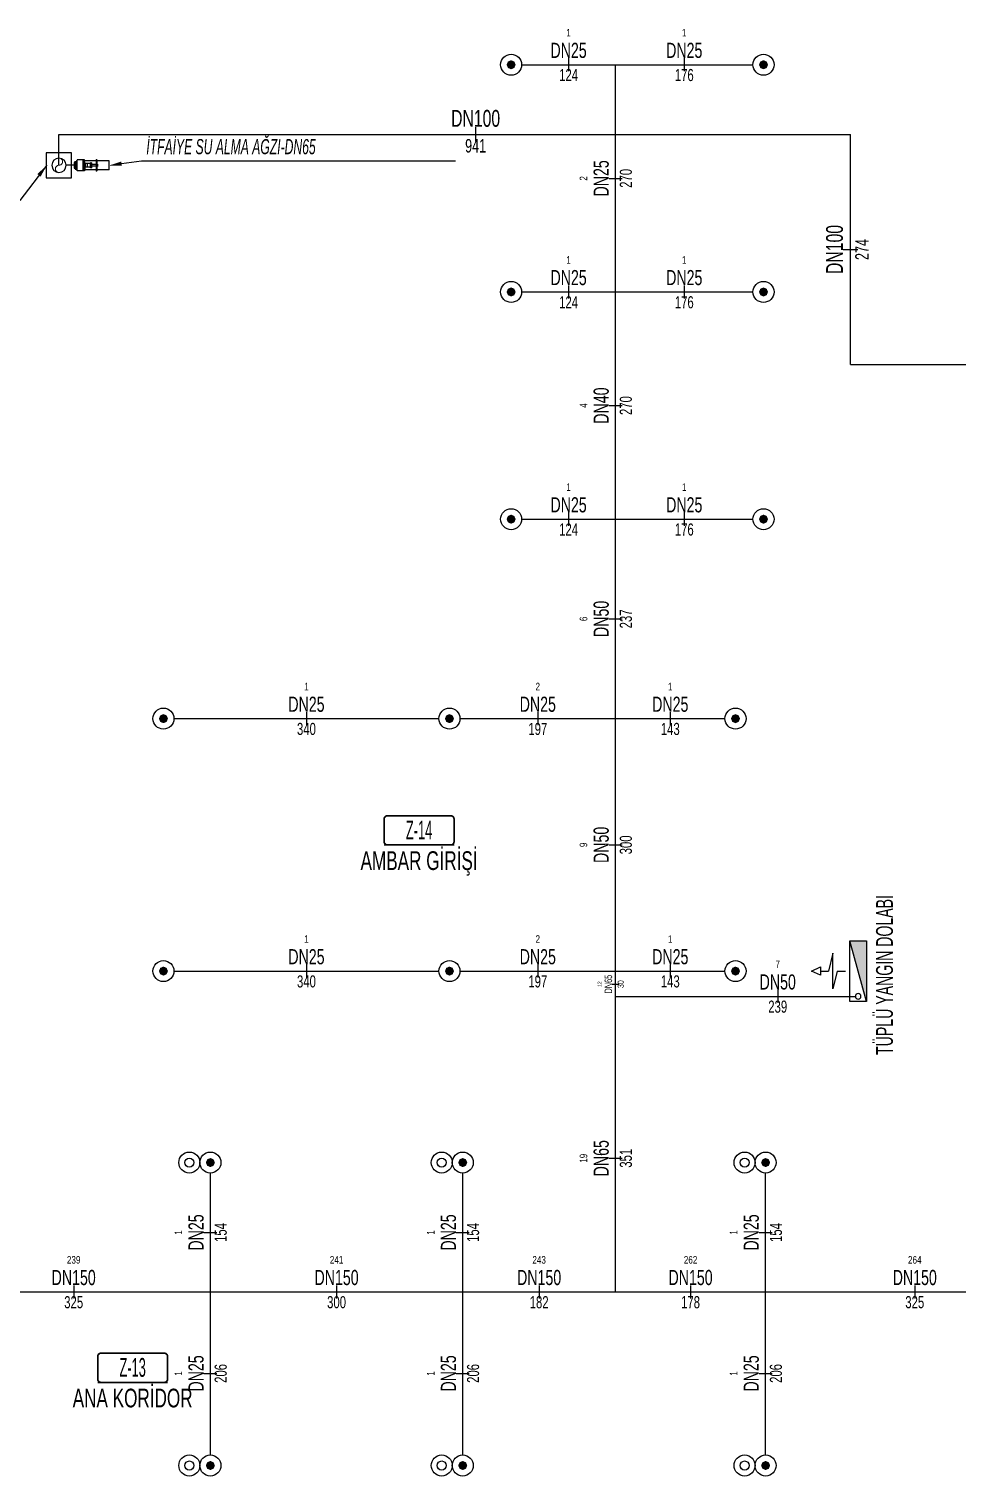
# Model space of a CAD drawing. Header units: centimetres. Extents: x 394264 to 551709, y 50011 to 59011.
# Drawn here: x 489079 to 490182, y 54590 to 56310 of the extents above; entities that cross this region are included whole.
import ezdxf
from ezdxf import colors
from ezdxf.entities.mleader import LeaderData, LeaderLine
from ezdxf.enums import TextEntityAlignment as Align
from ezdxf.math import Vec2, Vec3

# ---------------------------------------------------------------- set-up
doc = ezdxf.new("R2010")
doc.units = ezdxf.units.CM
doc.layers.get('0').update_dxf_attribs({"lineweight": 9})
for name, color, linetype, lineweight in [('-M-FIRE REZERVASYON', 2, 'Continuous', 30), ('-M-FIRE RISER', 7, 'Continuous', 30), ('-M-FIRE VALVE', 7, 'Continuous', 30), ('-M-YNGN-ZON4', 3, 'SP', 30), ('-M-YNGN-ZON7', 60, 'SP', 30), ('-M-YNGN-ZON7-CAP-', 7, 'Continuous', 25), ('0-MEK-YNG-YAZI', 71, 'Continuous', 35)]:
    doc.layers.add(name, color=color, linetype=linetype, lineweight=lineweight)
for name, color, linetype in [('-M-MAHAL-DEBILER', 7, 'Continuous'), ('-M-MAHAL-ETIKET-NOT', 7, 'Continuous'), ('-M-MAHAL-ETIKET-NOTM', 7, 'Continuous'), ('-M-MAHAL-ETK-', 7, 'Continuous'), ('-M-MAHAL-HAVA-DEGISIM', 7, 'Continuous'), ('-M-MAHAL-NO', 7, 'Continuous'), ('-M-MAHAL-NOM', 7, 'Continuous'), ('-M-YNGN-BORUID', 7, 'Continuous'), ('-M-YNGN-BORUUZUN', 7, 'Continuous'), ('-M-YNGN-BORUYUK', 7, 'Continuous'), ('-M-YNGN-FHC', 1, 'Continuous'), ('-M-YNGN-SPR-YUK', 7, 'Continuous'), ('-M-YNGN-ZON4-CAP-', 7, 'Continuous'), ('-M-YNGN-ZON4-SPR-', 7, 'Continuous')]:
    doc.layers.add(name, color=color, linetype=linetype)
doc.layers.add('-M-YNGN-SPR-CAPCIZGI', color=188, linetype='Continuous', plot=False)
doc.styles.add('-M-ISSO-TEXT-TTF', font='ARIALN.TTF')
doc.styles.add('-M-MHLETK-NOT', font='romans.shx', dxfattribs={"width": 0.7})
doc.styles.add('-M-MHLETK-TEXT', font='ARIALN.TTF', dxfattribs={"width": 0.7})
doc.styles.add('CIZGI', font='tahoma.ttf', dxfattribs={"width": 0.8, "oblique": 20})
doc.styles.add('GMD_', font='ARIALNI.TTF', dxfattribs={"height": 18})
doc.styles.add('HCAD', font='HCAD.SHX', dxfattribs={"width": 0.8, "height": 0.2})
doc.styles.add('PIPESIZE', font='hcad.shx', dxfattribs={"width": 0.8})
doc.styles.add('SPR-NOT', font='romans.shx')
doc.styles.get("Standard").update_dxf_attribs({"font": 'arial.ttf'})
doc.styles.add('YAZI', font='arial.ttf', dxfattribs={"width": 0.6, "height": 40})
doc.linetypes.add('SP', pattern='A,2,-0.1,["SP",CIZGI,S=0.14,R=0.2,X=0,Y=-0.07],-0.255', length=2.355)
doc.dimstyles.get("Standard").update_dxf_attribs({"dimtxt": 0.18, "dimasz": 0.18, "dimexe": 0.18, "dimexo": 0.0625, "dimgap": 0.09, "dimtad": 0, "dimtih": 1, "dimtoh": 1, "dimdec": 4, "dimzin": 0, "dimdsep": 46, "dimtxsty": 'Standard', "dimcen": 0.09, "dimadec": 0, "dimazin": 0, "dimtfac": 1, "dimtdec": 4, "dimtofl": 0, "dimtmove": 0, "dimatfit": 3, "dimfxl": 1, "dimtolj": 1, "dimtzin": 0, "dimarcsym": 0})

# ---------------------------------------------------------------- blocks, each defined once
blk = doc.blocks.new('M-MHLETK-YNG')
at = {"layer": '-M-MAHAL-ETIKET-NOT', "color": 3, "style": '-M-MHLETK-NOT', "width": 0.5, "flags": 9}
for tag, p, height in [('KLKTR', (-2.617, 1.425), 0.04), ('HL', (-2.616, 1.493), 0.0286), ('RDY-BOY1', (-2.614, 1.37), 0.0286), ('RDY-BOY2', (-2.614, 1.32), 0.0286), ('RDY-BOY3', (-2.614, 1.27), 0.0286), ('RDY-BOY4', (-2.614, 1.22), 0.0286), ('KON-BOY1', (-2.614, 1.14), 0.0286), ('KON-BOY2', (-2.614, 1.09), 0.0286), ('KON-BOY3', (-2.614, 1.04), 0.0286), ('FCU-TIP1', (-2.614, 0.96), 0.0286), ('FCU-TIP2', (-2.614, 0.91), 0.0286), ('FCU-TIP3', (-2.614, 0.86), 0.0286), ('VRV-TIP1', (-2.614, 0.759), 0.0286), ('VRV-TIP2', (-2.614, 0.709), 0.0286)]:
    blk.add_attdef(tag, p, '', height=height, dxfattribs=at)
for tag, p in [('ALAN', (-2.581, 1.562)), ('KIS', (-2.59, 1.616))]:
    blk.add_attdef(tag, text='', height=0.04, dxfattribs=at).set_placement(p, align=Align.MIDDLE_CENTER)
at = {"layer": '-M-MAHAL-ETIKET-NOTM', "color": 3, "style": '-M-ISSO-TEXT-TTF', "width": 0.8, "flags": 8}
blk.add_attdef('MAH-ADI2', text='', height=1.111, dxfattribs=at).set_placement((0, -2.549), align=Align.MIDDLE_CENTER)
at = {"layer": '-M-MAHAL-HAVA-DEGISIM', "style": '-M-MHLETK-NOT', "width": 0.5, "flags": 8}
blk.add_attdef('HAVADEG', text='', height=0.6, dxfattribs=at).set_placement((0, 3.611), align=Align.MIDDLE_CENTER)
blk.add_wipeout([(-2.078, 1.735), (2.078, 1.735), (2.078, 0), (-2.078, 0)]).dxf.layer = '-M-MAHAL-ETK-'
at = {"layer": '-M-MAHAL-ETK-', "color": 0}
for p, q in [((-2.078, 0), (2.078, 0)), ((-1.161, 0), (-1.161, 0))]:
    blk.add_line(p, q, dxfattribs=at)
blk.add_lwpolyline([(-1.878, 1.735, 0.1, 0.1, 0), (1.878, 1.735, 0.1, 0.1, -0.414214), (2.078, 1.535, 0.1, 0.1, 0), (2.078, 0.2, 0.1, 0.1, -0.414214), (1.878, 0, 0.1, 0.1, 0), (-1.878, 0, 0.1, 0.1, -0.414214), (-2.078, 0.2, 0.1, 0.1, 0), (-2.078, 1.535, 0.1, 0.1, -0.414214)], format="xyseb", close=True, dxfattribs=at)
at = {"layer": '-M-MAHAL-DEBILER', "color": 4, "style": '-M-MHLETK-NOT', "width": 0.5, "flags": 8}
blk.add_attdef('DEBIS', text='', height=0.4, dxfattribs=at).set_placement((-2.173, 2.145), align=Align.MIDDLE_CENTER)
at = {"layer": '-M-MAHAL-DEBILER', "color": 191, "style": '-M-MHLETK-NOT', "width": 0.5, "flags": 8}
blk.add_attdef('DEBIR', text='', height=0.4, dxfattribs=at).set_placement((-1.613, 2.145), align=Align.MIDDLE_CENTER)
at = {"layer": '-M-MAHAL-DEBILER', "color": 31, "style": '-M-MHLETK-NOT', "width": 0.5, "flags": 8}
blk.add_attdef('DEBIF', text='', height=0.4, dxfattribs=at).set_placement((1.585, 2.145), align=Align.MIDDLE_CENTER)
at = {"layer": '-M-MAHAL-DEBILER', "color": 1, "style": '-M-MHLETK-NOT', "width": 0.5, "flags": 8}
blk.add_attdef('DEBIE', text='', height=0.4, dxfattribs=at).set_placement((2.32, 2.145), align=Align.MIDDLE_CENTER)
at = {"layer": '-M-MAHAL-ETIKET-NOT', "color": 3, "style": '-M-MHLETK-NOT', "width": 0.5, "flags": 9}
for tag, p in [('FCU-ADET1', (-2.524, 0.96)), ('FCU-ADET2', (-2.524, 0.91)), ('FCU-ADET3', (-2.524, 0.86)), ('HLA', (-2.521, 1.493)), ('RDY-TIP1', (-2.5, 1.37)), ('RDY-TIP2', (-2.5, 1.32)), ('RDY-TIP3', (-2.5, 1.27)), ('RDY-TIP4', (-2.5, 1.22)), ('KON-TIP1', (-2.5, 1.14)), ('KON-TIP2', (-2.5, 1.09)), ('KON-TIP3', (-2.5, 1.04)), ('FCU-KAP1', (-2.398, 0.96)), ('FCU-KAP2', (-2.398, 0.91)), ('FCU-KAP3', (-2.398, 0.86)), ('RDY-ADET1', (-2.389, 1.37)), ('RDY-ADET2', (-2.389, 1.32)), ('RDY-ADET3', (-2.389, 1.27)), ('RDY-ADET4', (-2.389, 1.22)), ('KON-ADET1', (-2.389, 1.14)), ('KON-ADET2', (-2.389, 1.09)), ('KON-ADET3', (-2.389, 1.04)), ('FCU-DUY1', (-2.272, 0.96)), ('FCU-DUY2', (-2.272, 0.91)), ('FCU-DUY3', (-2.272, 0.86)), ('RDY-ISI1', (-2.265, 1.37)), ('RDY-ISI2', (-2.265, 1.32)), ('RDY-ISI3', (-2.265, 1.27)), ('RDY-ISI4', (-2.265, 1.22)), ('KON-ISI1', (-2.265, 1.14)), ('KON-ISI2', (-2.265, 1.09)), ('KON-ISI3', (-2.265, 1.04)), ('AHU', (-2.225, 1.439)), ('SHG', (-2.225, 1.493)), ('FCU-SOG1', (-2.154, 0.96)), ('FCU-SOG2', (-2.154, 0.91)), ('FCU-SOG3', (-2.154, 0.86)), ('LHG', (-2.132, 1.493)), ('RDY-BNP1', (-2.102, 1.37)), ('RDY-BNP2', (-2.102, 1.32)), ('RDY-BNP3', (-2.102, 1.27)), ('RDY-BNP4', (-2.102, 1.22)), ('KON-BNP1', (-2.102, 1.14)), ('KON-BNP2', (-2.102, 1.09)), ('KON-BNP3', (-2.102, 1.04)), ('FCU-ISI1', (-2.044, 0.96)), ('FCU-ISI2', (-2.044, 0.91)), ('FCU-ISI3', (-2.044, 0.86)), ('HG', (-2.039, 1.493)), ('RDY-BNK1', (-1.964, 1.37)), ('RDY-BNK2', (-1.964, 1.32)), ('RDY-BNK3', (-1.964, 1.27)), ('RDY-BNK4', (-1.964, 1.22)), ('KON-BNK1', (-1.964, 1.14)), ('KON-BNK2', (-1.964, 1.09)), ('KON-BNK3', (-1.964, 1.04)), ('HGA', (-1.962, 1.493)), ('EF', (-1.962, 1.439)), ('FCU-DEBI1', (-1.95, 0.96)), ('FCU-DEBI2', (-1.95, 0.91)), ('FCU-DEBI3', (-1.95, 0.86)), ('FCU-BNP1', (-1.831, 0.96)), ('FCU-BNP2', (-1.831, 0.91)), ('FCU-BNP3', (-1.831, 0.86)), ('FCU-BNK1', (-1.614, 0.96)), ('FCU-BNK2', (-1.614, 0.91)), ('FCU-BNK3', (-1.614, 0.86)), ('VRV-ADET1', (-2.524, 0.759)), ('VRV-ADET2', (-2.524, 0.709)), ('VRV-KAP1', (-2.398, 0.759)), ('VRV-KAP2', (-2.398, 0.709)), ('VRV-DUY1', (-2.272, 0.759)), ('VRV-DUY2', (-2.272, 0.709)), ('VRV-SOG1', (-2.154, 0.759)), ('VRV-SOG2', (-2.154, 0.709)), ('VRV-ISI1', (-2.044, 0.759)), ('VRV-ISI2', (-2.044, 0.709)), ('VRV-DEBI1', (-1.95, 0.759)), ('VRV-DEBI2', (-1.95, 0.709)), ('VRV-BNP1', (-1.831, 0.759)), ('VRV-BNP2', (-1.831, 0.709)), ('VRV-BNK1', (-1.614, 0.759)), ('VRV-BNK2', (-1.614, 0.709))]:
    blk.add_attdef(tag, p, '', height=0.0286, dxfattribs=at)
at = {"layer": '-M-MAHAL-ETIKET-NOT', "color": 3}
for tag, height, style, width, flags, p in [('RH', 0.04, '-M-MHLETK-NOT', 0.5, 9, (-2.39, 1.616)), ('YUKSEKLIK', 0.04, '-M-MHLETK-NOT', 0.5, 9, (-2.324, 1.562)), ('YAZ', 0.04, '-M-MHLETK-NOT', 0.5, 9, (-2.178, 1.616)), ('MAH-ADI', 1.111, '-M-ISSO-TEXT-TTF', 0.8, 8, (0, -0.931))]:
    blk.add_attdef(tag, text='', height=height, dxfattribs=dict(at, style=style, width=width, flags=flags)).set_placement(p, align=Align.MIDDLE_CENTER)
at = {"layer": '-M-MAHAL-HAVA-DEGISIM', "style": '-M-MHLETK-NOT', "width": 0.5, "flags": 8}
blk.add_attdef('HAVA', text='', height=0.6, dxfattribs=at).set_placement((0, 2.399), align=Align.MIDDLE_CENTER)
at = {"layer": '-M-MAHAL-NO', "color": 7, "style": '-M-MHLETK-TEXT', "width": 0.6, "flags": 8}
blk.add_attdef('MAH-NO', text='', height=1.111, dxfattribs=at).set_placement((0, 0.889), align=Align.MIDDLE_CENTER)
at = {"layer": '-M-MAHAL-NOM', "color": 7, "style": '-M-MHLETK-TEXT', "width": 0.6, "flags": 8}
blk.add_attdef('MAH-NOM', text='', height=1.111, dxfattribs=at).set_placement((0, 0.889), align=Align.MIDDLE_CENTER)
blk = doc.blocks.new('*U45')
at = {"color": 0, "linetype": 'Continuous', "lineweight": 30}
blk.add_circle((0, 0), 8.5, dxfattribs=at)
at = {"color": 8, "linetype": 'Continuous', "lineweight": 9}
for centre, start, end in [((0, 4.25), 90, 270), ((0, -4.25), 270, 90)]:
    blk.add_arc(centre, 4.25, start, end, dxfattribs=at)
blk = doc.blocks.new('*U138')
at = {"color": 0, "linetype": 'ByBlock'}
for p, q in [((14.4, 0), (0, 0)), ((14.4, 4.8), (14.4, -4.8)), ((14.6, 3.9), (14.4, 4.8)), ((14.9, 4.7), (14.6, 3.9)), ((15.5, -3.9), (14.6, 3.9)), ((14.6, -3.9), (14.6, 0.2)), ((14.7, -5.4), (14.7, 5.4)), ((15.5, 3.9), (15.3, 4.7)), ((15.8, 4.7), (15.5, 3.9)), ((16.4, -3.9), (15.5, 3.9)), ((15.6, 6.3), (17.6, 6.3)), ((17.6, 2.7), (15.6, 2.7)), ((16.4, 3.9), (16.2, 4.7)), ((16.7, 4.7), (16.4, 3.9)), ((17.3, -3.9), (16.4, 3.9)), ((17.3, 3.9), (17.1, 4.7)), ((17.3, 3.9), (17.5, 4.8)), ((17.3, 3.9), (17.3, 0.2)), ((17.5, 4.8), (17.5, -4.8)), ((17.6, -7.1), (17.6, 7.1)), ((18.1, -8.1), (18.1, 8.1)), ((30.3, 9.3), (19, 9.1)), ((28.8, 9.3), (28.8, -9.3)), ((30.5, 9.1), (30.5, -9.1)), ((31.2, 9.3), (30.7, 9.3)), ((31.4, 9.2), (31.4, -9.2)), ((31.9, 3.5), (31.4, 9.2)), ((51, 7.6), (31.5, 7.6)), ((32.1, -3.2), (32.1, 3.2)), ((41.5, 3.2), (32.3, 3.2)), ((36.2, 2.7), (36.2, -2.7)), ((41.5, 4.3), (41.5, -4.3)), ((42.8, 4.3), (41.5, 4.3)), ((43.7, 3.5), (43.7, -3.5)), ((51, 1.2), (43.7, 1.2)), ((51, -10), (51, 10)), ((52.3, -9.4), (52.3, 9.4)), ((73.2, 7.6), (52.3, 7.6)), ((52.5, 2.2), (52.3, 2.2)), ((52.6, -2.1), (52.6, 2.1)), ((53.4, 0.9), (52.6, 0.9)), ((52.7, 1.8), (53.2, 1.8)), ((53.4, -1.6), (53.4, 1.6)), ((73.2, 7.6), (73.2, -7.6)), ((14.6, -3.9), (14.4, -4.8)), ((14.9, -4.7), (14.6, -3.9)), ((15.5, -3.9), (15.3, -4.7)), ((15.8, -4.7), (15.5, -3.9)), ((17.6, -2.7), (15.6, -2.7)), ((15.6, -6.3), (17.6, -6.3)), ((16.4, -3.9), (16.2, -4.7)), ((16.7, -4.7), (16.4, -3.9)), ((17.3, -3.9), (17.1, -4.7)), ((17.3, -3.9), (17.5, -4.8)), ((30.3, -9.3), (19, -9.1)), ((30.3, -9.3), (28.6, -9.3)), ((31.2, -9.3), (30.7, -9.3)), ((31.9, -3.5), (31.4, -9.2)), ((51, -7.6), (31.5, -7.6)), ((41.5, -3.2), (32.3, -3.2)), ((42.8, -4.3), (41.5, -4.3)), ((51, -1.2), (43.7, -1.2)), ((52.5, -2.2), (52.3, -2.2)), ((73.2, -7.6), (52.3, -7.6)), ((53.4, -0.9), (52.6, -0.9)), ((52.7, -1.8), (53.2, -1.8))]:
    blk.add_line(p, q, dxfattribs=at)
for centre, major_axis, start_param, end_param in [((15.6, 5.4), (-0.594, -0.594), 3.926991, 5.497787), ((15.6, 3.5), (0.594, -0.594), 3.926991, 5.497787), ((15.6, 1.8), (0.594, -0.594), 2.356194, 3.926991), ((15.1, 4.6), (-0.148, -0.148), 2.68794, 5.240734), ((16, 4.6), (-0.148, -0.148), 2.68794, 5.240734), ((16.9, 4.6), (0.148, -0.148), 1.117144, 3.669937), ((21.8, 5.6), (-3.2, -3.2), 4.597952, 5.148059), ((30.3, 9.1), (-0.148, -0.148), 2.356194, 3.926991), ((30.7, 9.1), (-0.148, -0.148), 3.926991, 5.497787), ((31.2, 9.1), (0.148, -0.148), 0.89175, 2.356194), ((32.3, 3.6), (-0.297, -0.297), 5.604139, 7.068583), ((35.8, 2.7), (-0.297, -0.297), 2.356194, 3.926991), ((42.8, 3.5), (-0.594, -0.594), 2.356194, 3.926991), ((42.8, 2.9), (-0.594, -0.594), 0.785398, 2.356194), ((42.8, 1.2), (0.594, -0.594), 0.785398, 2.356194), ((50.4, 6.9), (2.22, -2.22), 1.710342, 2.151456), ((52.5, 2.1), (0.0742, -0.0742), 0.785398, 2.356194), ((52.7, 2), (-0.0742, -0.0742), 5.497787, 7.068583), ((53.2, 1.6), (-0.148, -0.148), 2.356194, 3.926991), ((15.6, -1.8), (-0.594, -0.594), 5.497787, 7.068583), ((15.6, -3.5), (0.594, -0.594), 2.356194, 3.926991), ((15.6, -5.4), (0.594, -0.594), 3.926991, 5.497787), ((15.1, -4.6), (-0.148, -0.148), 5.754841, 8.307634), ((16, -4.6), (-0.148, -0.148), 5.754841, 8.307634), ((16.9, -4.6), (-0.148, -0.148), 5.754841, 8.307634), ((21.8, -5.6), (-3.2, -3.2), 5.847515, 6.397622), ((30.3, -9.1), (-0.148, -0.148), 0.785398, 2.356194), ((30.7, -9.1), (0.148, -0.148), 3.926991, 5.497787), ((31.2, -9.1), (-0.148, -0.148), 0.785398, 2.249843), ((32.3, -3.6), (-0.297, -0.297), 3.926991, 5.391435), ((35.8, -2.7), (-0.297, -0.297), 0.785398, 2.356194), ((42.8, -1.2), (-0.594, -0.594), 0.785398, 2.356194), ((42.8, -2.9), (0.594, -0.594), 0.785398, 2.356194), ((42.8, -3.5), (0.594, -0.594), -0.785398, 0.785398), ((50.4, -6.9), (2.22, -2.22), -0.58066, -0.139545), ((52.5, -2.1), (-0.0742, -0.0742), 0.785398, 2.356194), ((52.7, -2), (0.0742, -0.0742), 2.356194, 3.926991), ((53.2, -1.6), (-0.148, -0.148), 0.785398, 2.356194)]:
    blk.add_ellipse(centre, major_axis=major_axis, ratio=1, start_param=start_param, end_param=end_param, dxfattribs=at)
blk = doc.blocks.new('SPRYD01')
at = {"layer": '-M-YNGN-FHC', "linetype": 'Continuous'}
blk.add_line((0, 0), (0, 0), dxfattribs=at)
at = {"color": 0, "linetype": 'ByBlock'}
for p, q in [((10, 6), (-10, -66)), ((-30.1, -8.8), (-30.1, -51.2)), ((-25.1, -30), (-30.1, -8.8)), ((-44.8, -25), (-55.5, -30)), ((-55.5, -30), (-44.8, -35)), ((-44.8, -35), (-44.8, -25)), ((-44.8, -30), (-35.1, -30)), ((-30.1, -51.2), (-35.1, -30)), ((-25.1, -30), (-15, -30))]:
    blk.add_line(p, q, dxfattribs=at)
blk.add_lwpolyline([(-10, -66), (10, -66), (10, 6), (-10, 6)], close=True, dxfattribs=at)
at = {"color": 1, "linetype": 'ByBlock'}
blk.add_lwpolyline([(10, 6), (-10, -66), (10, -66)], close=True, dxfattribs=at)
at = {"color": 0, "linetype": 'ByBlock'}
blk.add_circle((0, 0), 3.25, dxfattribs=at)
at = {"color": 1, "linetype": 'ByBlock'}
blk.add_solid([(10, 6), (-10, -66), (10, -66)], dxfattribs=at)
at = {"layer": '-M-YNGN-SPR-YUK', "style": 'SPR-NOT', "width": 0.5, "flags": 9}
for tag, p in [('YUK', (0, 17.8)), ('CAP', (0, 14.4)), ('TIP', (0.2, 10.8))]:
    blk.add_attdef(tag, text='', height=2.5, dxfattribs=at).set_placement(p, align=Align.MIDDLE_CENTER)
blk = doc.blocks.new('SP-C-PU-12')
at = {"ltscale": 10}
blk.add_line((0, 0), (0, 0), dxfattribs=at)
at = {"color": 1, "linetype": 'Continuous'}
for centre in [(0, 0), (25, 0)]:
    blk.add_circle(centre, 12.5, dxfattribs=at)
at = {"ltscale": 10}
blk.add_circle((25, 0), 5.37, dxfattribs=at)
for points in [[(-5.4, 0), (-3.8, 3.8), (-3.8, -3.8), (0, 5.4)], [(-3.8, -3.8), (0, 5.4), (0, -5.4), (3.8, 3.8)], [(0, -5.4), (3.8, 3.8), (3.8, -3.8), (5.4, 0)]]:
    blk.add_solid(points, dxfattribs=at)
at = {"layer": '-M-YNGN-SPR-YUK', "style": 'SPR-NOT', "width": 0.5, "flags": 9}
for tag, p in [('YUK', (0, 17.8)), ('CAP', (0, 14.4)), ('TIP', (0.2, 10.8))]:
    blk.add_attdef(tag, text='', height=2.5, dxfattribs=at).set_placement(p, align=Align.MIDDLE_CENTER)
blk = doc.blocks.new('SP-C-UP-12')
at = {"ltscale": 10}
blk.add_line((0, 0), (0, 0), dxfattribs=at)
at = {"color": 1, "linetype": 'Continuous'}
blk.add_circle((0, 0), 12.5, dxfattribs=at)
at = {"ltscale": 10}
for points in [[(-5.4, 0), (-3.8, 3.8), (-3.8, -3.8), (0, 5.4)], [(-3.8, -3.8), (0, 5.4), (0, -5.4), (3.8, 3.8)], [(0, -5.4), (3.8, 3.8), (3.8, -3.8), (5.4, 0)]]:
    blk.add_solid(points, dxfattribs=at)
at = {"layer": '-M-YNGN-SPR-YUK', "style": 'SPR-NOT', "width": 0.5, "flags": 9}
for tag, p in [('YUK', (0, 17.8)), ('CAP', (0, 14.4)), ('TIP', (0.2, 10.8))]:
    blk.add_attdef(tag, text='', height=2.5, dxfattribs=at).set_placement(p, align=Align.MIDDLE_CENTER)
blk = doc.blocks.new('SPRKL100')
at = {"layer": '-M-YNGN-SPR-CAPCIZGI'}
blk.add_line((0, 0.431), (0, -0.431), dxfattribs=at)
at = {"layer": '-M-YNGN-BORUID', "color": 0, "style": 'HCAD', "width": 0.8, "flags": 1}
blk.add_attdef('DIC', text='', height=0.4, dxfattribs=at).set_placement((0, -1.693), align=Align.CENTER)
at = {"layer": '-M-YNGN-BORUUZUN', "color": 0, "style": 'HCAD', "width": 0.7}
blk.add_attdef('BOY', text='', height=0.8, dxfattribs=at).set_placement((0, -1.08), align=Align.CENTER)
at = {"layer": '-M-YNGN-BORUYUK', "color": 6, "style": 'PIPESIZE', "width": 0.8}
blk.add_attdef('YUK', text='', height=0.5, dxfattribs=at).set_placement((0, 1.866), align=Align.CENTER)
at = {"color": 0, "style": 'PIPESIZE', "width": 0.7}
blk.add_attdef('CAP', text='', height=1, dxfattribs=at).set_placement((0, 0.45), align=Align.CENTER)
blk = doc.blocks.new('A$C69E72E55')
at = {"layer": '-M-YNGN-ZON4', "ltscale": 50}
for p, q in [((489664.7, 56267.1), (489776.3, 56267.1)), ((489776.3, 56267.1), (489939.7, 56267.1)), ((489776.3, 55997.1), (489776.3, 56267.1)), ((489664.7, 55997.1), (489776.3, 55997.1)), ((489776.3, 55997.1), (489939.7, 55997.1)), ((489776.3, 55727.1), (489776.3, 55997.1)), ((489664.7, 55727.1), (489776.3, 55727.1)), ((489776.3, 55727.1), (489939.7, 55727.1)), ((489776.3, 55490.1), (489776.3, 55727.1)), ((489251.4, 55490.1), (489566.4, 55490.1)), ((489591.4, 55490.1), (489776.3, 55490.1)), ((489776.3, 55490.1), (489906.4, 55490.1)), ((489776.3, 55190.1), (489776.3, 55490.1)), ((489251.4, 55190.1), (489566.4, 55190.1)), ((489591.4, 55190.1), (489776.3, 55190.1)), ((489776.3, 55190.1), (489906.4, 55190.1)), ((489776.3, 55160.1), (489776.3, 55190.1)), ((489776.3, 54808.9), (489776.3, 55160.1)), ((489776.3, 55160.1), (490061.5, 55160.1)), ((489294.7, 54808.9), (489294.7, 54950.1)), ((489594.7, 54808.9), (489594.7, 54950.1)), ((489954.7, 54808.9), (489954.7, 54950.1)), ((488969.7, 54808.9), (489294.7, 54808.9)), ((489294.7, 54615.1), (489294.7, 54808.9)), ((489294.7, 54808.9), (489594.7, 54808.9)), ((489594.7, 54615.1), (489594.7, 54808.9)), ((489594.7, 54808.9), (489776.3, 54808.9)), ((489776.3, 54808.9), (489954.7, 54808.9)), ((489954.7, 54615.1), (489954.7, 54808.9)), ((489954.7, 54808.9), (490279.7, 54808.9))]:
    blk.add_line(p, q, dxfattribs=at)
at = {"layer": '-M-YNGN-ZON4-CAP-', "xscale": 18, "yscale": 18, "zscale": 18}
for p, values in [((489720.5, 56267.1), {'YUK': '1', 'CAP': 'DN25', 'BOY': '124'}), ((489858, 56267.1), {'YUK': '1', 'CAP': 'DN25', 'BOY': '176'}), ((489720.5, 55997.1), {'YUK': '1', 'CAP': 'DN25', 'BOY': '124'}), ((489858, 55997.1), {'YUK': '1', 'CAP': 'DN25', 'BOY': '176'}), ((489720.5, 55727.1), {'YUK': '1', 'CAP': 'DN25', 'BOY': '124'}), ((489858, 55727.1), {'YUK': '1', 'CAP': 'DN25', 'BOY': '176'}), ((489408.9, 55490.1), {'YUK': '1', 'CAP': 'DN25', 'BOY': '340'}), ((489683.9, 55490.1), {'YUK': '2', 'CAP': 'DN25', 'BOY': '197'}), ((489841.4, 55490.1), {'YUK': '1', 'CAP': 'DN25', 'BOY': '143'}), ((489408.9, 55190.1), {'YUK': '1', 'CAP': 'DN25', 'BOY': '340'}), ((489683.9, 55190.1), {'YUK': '2', 'CAP': 'DN25', 'BOY': '197'}), ((489841.4, 55190.1), {'YUK': '1', 'CAP': 'DN25', 'BOY': '143'}), ((489969.1, 55160.1), {'YUK': '7', 'CAP': 'DN50', 'BOY': '239'}), ((489132.2, 54808.9), {'YUK': '239', 'CAP': 'DN150', 'BOY': '325'}), ((489444.7, 54808.9), {'YUK': '241', 'CAP': 'DN150', 'BOY': '300'}), ((489685.5, 54808.9), {'YUK': '243', 'CAP': 'DN150', 'BOY': '182'}), ((489865.5, 54808.9), {'YUK': '262', 'CAP': 'DN150', 'BOY': '178'}), ((490132, 54808.9), {'YUK': '264', 'CAP': 'DN150', 'BOY': '325'})]:
    blk.add_blockref('SPRKL100', p, dxfattribs=at).add_auto_attribs(values)
at = {"layer": '-M-YNGN-ZON4-CAP-', "rotation": 90}
for p, xscale, yscale, zscale, values in [((489776.3, 56132.1), 18, 18, 18, {'YUK': '2', 'CAP': 'DN25', 'BOY': '270'}), ((489776.3, 55862.1), 18, 18, 18, {'YUK': '4', 'CAP': 'DN40', 'BOY': '270'}), ((489776.3, 55608.6), 18, 18, 18, {'YUK': '6', 'CAP': 'DN50', 'BOY': '237'}), ((489776.3, 55340.1), 18, 18, 18, {'YUK': '9', 'CAP': 'DN50', 'BOY': '300'}), ((489776.3, 55174.6), 9, 9, 9, {'YUK': '12', 'CAP': 'DN65', 'BOY': '30'}), ((489776.3, 54967.7), 18, 18, 18, {'YUK': '19', 'CAP': 'DN65', 'BOY': '351'}), ((489294.7, 54879.5), 18, 18, 18, {'YUK': '1', 'CAP': 'DN25', 'BOY': '154'}), ((489594.7, 54879.5), 18, 18, 18, {'YUK': '1', 'CAP': 'DN25', 'BOY': '154'}), ((489954.7, 54879.5), 18, 18, 18, {'YUK': '1', 'CAP': 'DN25', 'BOY': '154'}), ((489294.7, 54712), 18, 18, 18, {'YUK': '1', 'CAP': 'DN25', 'BOY': '206'}), ((489594.7, 54712), 18, 18, 18, {'YUK': '1', 'CAP': 'DN25', 'BOY': '206'}), ((489954.7, 54712), 18, 18, 18, {'YUK': '1', 'CAP': 'DN25', 'BOY': '206'})]:
    blk.add_blockref('SPRKL100', p, dxfattribs=dict(at, xscale=xscale, yscale=yscale, zscale=zscale)).add_auto_attribs(values)
at = {"layer": '-M-YNGN-ZON4-SPR-', "ltscale": 50}
for p in [(489652.2, 56267.1), (489952.2, 56267.1), (489652.2, 55997.1), (489952.2, 55997.1), (489652.2, 55727.1), (489952.2, 55727.1), (489238.9, 55490.1), (489578.9, 55490.1), (489918.9, 55490.1), (489238.9, 55190.1), (489578.9, 55190.1), (489918.9, 55190.1)]:
    blk.add_blockref('SP-C-UP-12', p, dxfattribs=at)
at = {"layer": '-M-YNGN-ZON4-SPR-', "color": 3, "rotation": 180}
for p in [(489294.7, 54962.6), (489594.7, 54962.6), (489954.7, 54962.6), (489294.7, 54602.6), (489594.7, 54602.6), (489954.7, 54602.6)]:
    blk.add_blockref('SP-C-PU-12', p, dxfattribs=at)

msp = doc.modelspace()

# ---------------------------------------------------------------- linework, layer by layer
at = {"layer": '-M-FIRE REZERVASYON'}
msp.add_lwpolyline([(489099.7, 56162.6), (489099.7, 56132.6), (489129.7, 56132.6), (489129.7, 56162.6)], close=True, dxfattribs=at)
at = {"layer": '-M-YNGN-ZON7', "ltscale": 50}
for p, q in [((489114.7, 56147.6), (489114.7, 56184.4)), ((489114.7, 56184.4), (490055.6, 56184.4)), ((490055.6, 55910.8), (490055.6, 56184.4)), ((490055.6, 55910.8), (494667.5, 55910.8))]:
    msp.add_line(p, q, dxfattribs=at)

# ---------------------------------------------------------------- block references
at = {"layer": '-M-FIRE RISER', "linetype": 'Continuous', "xscale": -1, "rotation": 179.9999999999996}
msp.add_blockref('*U45', (489114.7, 56147.6), dxfattribs=at)
at = {"layer": '-M-FIRE VALVE', "xscale": -0.7000000000000011, "yscale": 0.7000000000000011, "zscale": 0.7000000000000011, "rotation": 179.9999999999996}
msp.add_blockref('*U138', (489123.2, 56147.6), dxfattribs=at)
at = {"layer": '-M-MAHAL-ETK-', "xscale": 20, "yscale": 20, "zscale": 20}
for p, values in [((489542.8, 55340), {'MAH-NO': 'Z-14', 'MAH-ADI': 'AMBAR GİRİŞİ'}), ((489202.3, 54701.4), {'MAH-NO': 'Z-13', 'MAH-ADI': 'ANA KORİDOR'})]:
    msp.add_blockref('M-MHLETK-YNG', p, dxfattribs=at).add_auto_attribs(values)
at = {"layer": '-M-YNGN-FHC', "linetype": 'Continuous', "xscale": -1, "rotation": 180}
msp.add_blockref('SPRYD01', (490064.7, 55160.1), dxfattribs=at)
at = {"layer": '-M-YNGN-ZON7-CAP-'}
ref = msp.add_blockref('SPRKL100', (489610, 56184.4), dxfattribs=dict(at, xscale=20, yscale=20, zscale=20))
ref.add_attrib('CAP', 'DN100', dxfattribs={"layer": '0', "color": 0, "height": 20, "style": 'PIPESIZE', "width": 0.7}).set_placement((489610, 56193.4), align=Align.CENTER)
ref.add_attrib('BOY', '941', dxfattribs={"layer": '-M-YNGN-BORUUZUN', "color": 0, "height": 16, "style": 'HCAD', "width": 0.7}).set_placement((489610, 56162.8), align=Align.CENTER)
ref = msp.add_blockref('SPRKL100', (490055.6, 56047.6), dxfattribs=dict(at, xscale=20, yscale=20, zscale=20, rotation=90))
ref.add_attrib('CAP', 'DN100', dxfattribs={"layer": '0', "color": 0, "height": 20, "rotation": 90, "style": 'PIPESIZE', "width": 0.7}).set_placement((490046.6, 56047.6), align=Align.CENTER)
ref.add_attrib('BOY', '274', dxfattribs={"layer": '-M-YNGN-BORUUZUN', "color": 0, "height": 16, "rotation": 90, "style": 'HCAD', "width": 0.7}).set_placement((490077.2, 56047.6), align=Align.CENTER)

# ---------------------------------------------------------------- texts
at = {"layer": '0-MEK-YNG-YAZI', "color": 61, "style": 'YAZI', "width": 0.6}
msp.add_text('TÜPLÜ YANGIN DOLABI', height=20, rotation=90, dxfattribs=at).set_placement((490106, 55090.5))

# ---------------------------------------------------------------- leaders
at = {"layer": '-M-FIRE REZERVASYON'}
msp.add_leader([(489100.1, 56147.6), (489068.2, 56105.8), (488947.8, 56105.8)], dimstyle='Standard', override={"dimscale": 100, "dimasz": 0.15, "dimfxl": 0.18}, dxfattribs=at)
at = {"layer": '-M-FIRE VALVE'}
ml = msp.add_multileader_mtext('Standard', dxfattribs=at)
ml.set_content('\\W0.7;İTFAİYE SU ALMA AĞZI-DN65', color=256, style='GMD_')
ml.set_leader_properties(color=256)
ml.build(insert=Vec2(0, 0))
ml.multileader.update_dxf_attribs({"text_left_attachment_type": 5, "text_right_attachment_type": 5, "dogleg_length": 1, "arrow_head_size": 15})
ctx = ml.context
ctx.base_point, ctx.char_height, ctx.arrow_head_size, ctx.landing_gap_size, ctx.plane_origin = Vec3(489213.8, 56153.1), 18, 15, 5, Vec3(489771.4, 55465.8)
ctx.left_attachment, ctx.right_attachment, ctx.text_align_type, ctx.attachment_type = 5, 5, 1, 1
notes = []
notes.append((ctx, [(0, (1, 1, 0), (489212.8, 56153.1), (1, 0), 1, [(0, [(489174.3, 56147.4)], 0, [])])]))
ctx.mtext.insert, ctx.mtext.width, ctx.mtext.alignment, ctx.mtext.flow_direction = Vec3(489319.2, 56178.8), 389.572, 2, 5
for ctx, leaders in notes:
    for number, flags, end, landing, length, lines in leaders:
        leader = LeaderData()
        leader.index, (leader.has_last_leader_line, leader.has_dogleg_vector, leader.attachment_direction) = number, flags
        leader.last_leader_point, leader.dogleg_vector, leader.dogleg_length = Vec3(end), Vec3(landing), length
        for number, points, colour, breaks in lines:
            line = LeaderLine()
            line.index, line.vertices, line.color, line.breaks = number, Vec3.list(points), colors.encode_raw_color(colour), breaks
            leader.lines.append(line)
        ctx.leaders.append(leader)

# ---------------------------------------------------------------- next in the draw order: block references
at = {"layer": '-M-YNGN-ZON4', "ltscale": 50}
msp.add_blockref('A$C69E72E55', (0, 0), dxfattribs=at)

doc.saveas('drawing.dxf')
